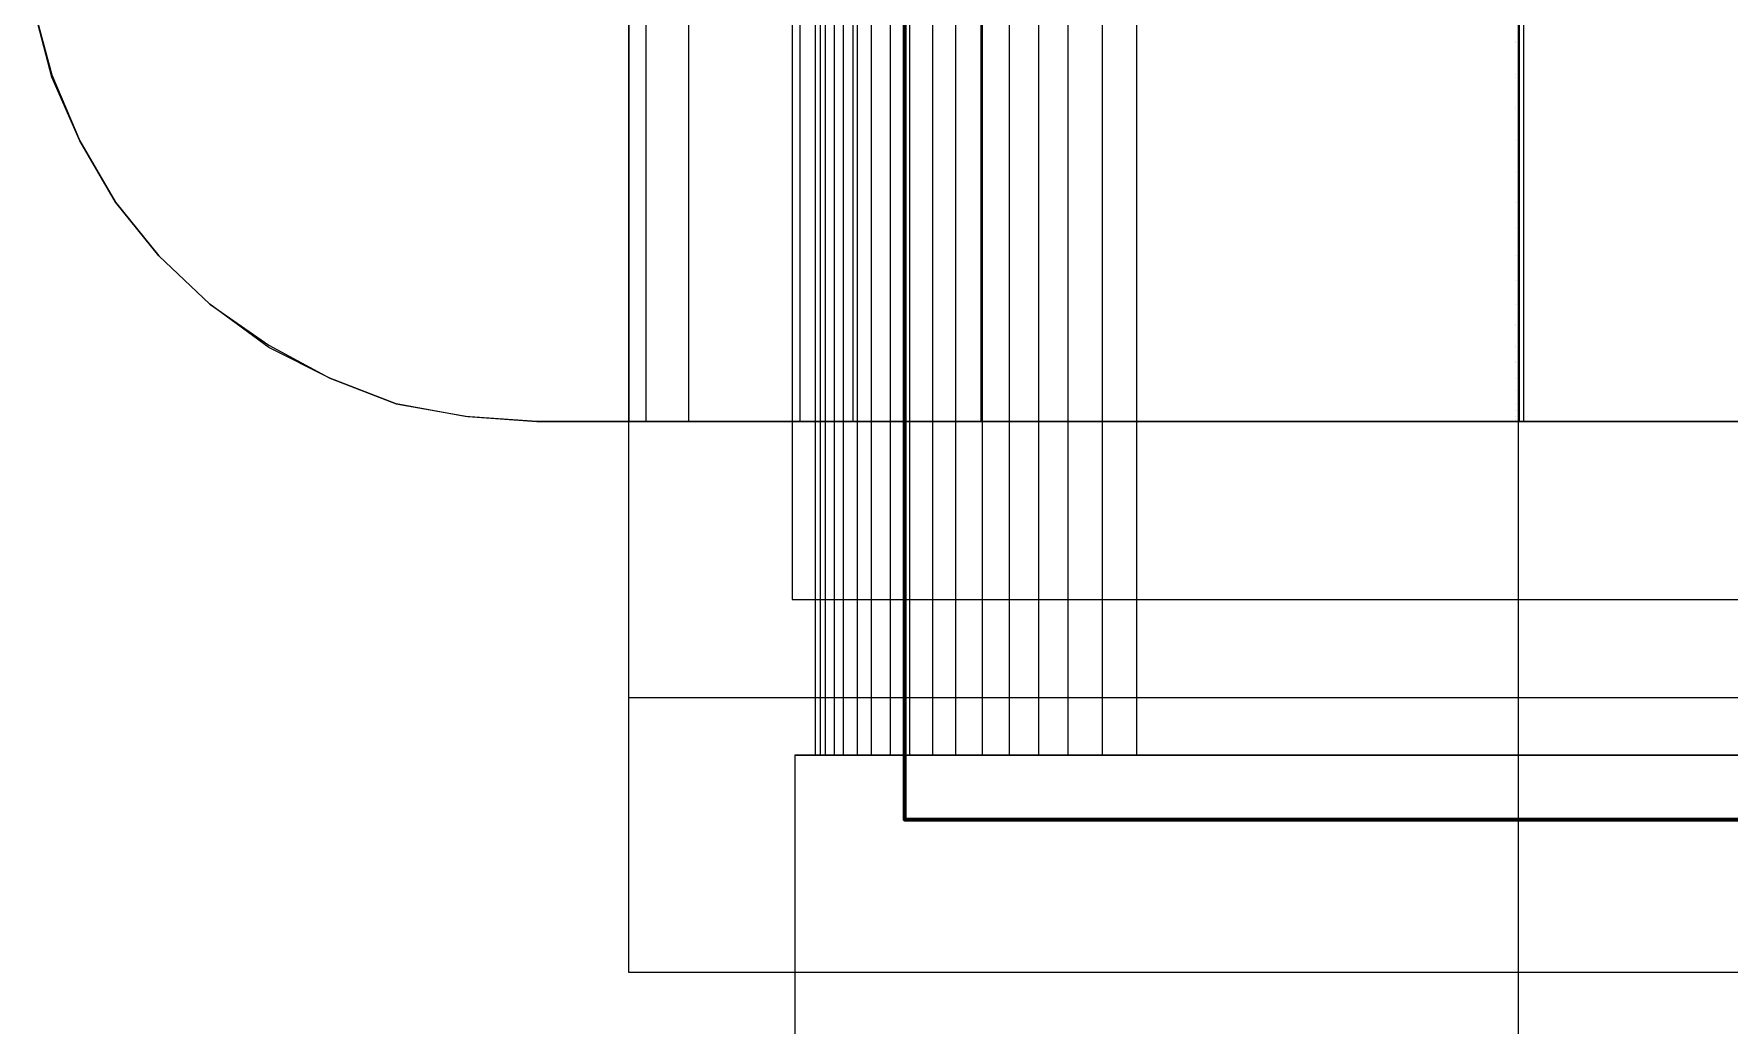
# Model space of a CAD drawing. Header units: millimetres. Extents: x -12.4 to 12.4, y -25.7 to 17.9.
# Drawn here: x -12.29 to 1.77, y -9.19 to -0.96 of the extents above; entities that cross this region are included whole.
import ezdxf

# ---------------------------------------------------------------- set-up
doc = ezdxf.new("R2010")
doc.units = ezdxf.units.MM
doc.layers.add('Default', color=7, linetype='Continuous', true_color=0x000000)

msp = doc.modelspace()

# ---------------------------------------------------------------- linework, layer by layer
at = {"layer": 'Default'}
for points in [[(0.021, 8.498), (0.021, -8.752)], [(0.021, 8.498), (0.021, -8.752)], [(-5.807, -6.948), (-5.807, 8.352)], [(-5.807, -6.948), (-5.807, 8.352)], [(-5.807, -6.948), (-5.807, 8.352)], [(-5.765, -6.948), (-5.765, 8.352)], [(-5.765, -6.948), (-5.765, 8.352)], [(-5.722, -6.948), (-5.722, 8.352)], [(-5.722, -6.948), (-5.722, 8.352)], [(-5.648, -6.948), (-5.648, 8.352)], [(-5.648, -6.948), (-5.648, 8.352)], [(-5.574, -6.948), (-5.574, 8.352)], [(-5.574, -6.948), (-5.574, 8.352)], [(-5.458, -6.948), (-5.458, 8.352)], [(-5.458, -6.948), (-5.458, 8.352)], [(-5.341, -6.948), (-5.341, 8.352)], [(-5.341, -6.948), (-5.341, 8.352)], [(-5.183, -6.948), (-5.183, 8.352)], [(-5.183, -6.948), (-5.183, 8.352)], [(-5.024, -6.948), (-5.024, 8.352)], [(-5.024, -6.948), (-5.024, 8.352)], [(-4.833, -6.948), (-4.833, 8.352)], [(-4.833, -6.948), (-4.833, 8.352)], [(-4.643, -6.948), (-4.643, 8.352)], [(-4.643, -6.948), (-4.643, 8.352)], [(-4.421, -6.948), (-4.421, 8.352)], [(-4.421, -6.948), (-4.421, 8.352)], [(-4.198, -6.948), (-4.198, 8.352)], [(-4.198, -6.948), (-4.198, 8.352)], [(-3.955, -6.948), (-3.955, 8.352)], [(-3.955, -6.948), (-3.955, 8.352)], [(-3.711, -6.948), (-3.711, 8.352)], [(-3.711, -6.948), (-3.711, 8.352)], [(-3.426, -6.948), (-3.426, 8.352)], [(-3.426, -6.948), (-3.426, 8.352)], [(-3.14, -6.948), (-3.14, 8.352)], [(-3.14, -6.948), (-3.14, 8.352)], [(0.024, -6.948), (0.024, 8.352)], [(0.024, -6.948), (0.024, 8.352)], [(-7.355, -4.18), (-7.355, 6.601)], [(-7.355, 6.601), (-7.355, -4.18)], [(-7.209, -4.18), (-7.209, 6.601)], [(-6.855, -4.18), (-6.855, 6.601)], [(-5.937, 6.601), (-5.937, -4.18)], [(-5.937, 6.601), (-5.937, -4.18)], [(-5.497, 6.601), (-5.497, -4.18)], [(-4.436, 6.601), (-4.436, -4.18)], [(0.032, -4.18), (0.032, 6.601)], [(0.064, 6.601), (0.064, -4.18)], [(-7.355, 4.307), (-7.355, -4.18)], [(-5.937, 4.307), (-5.937, -4.18)], [(-12.287, -0.751), (-12.139, -1.302)], [(-12.287, -0.751), (-12.139, -1.302)], [(-12.287, -0.751), (-12.139, -1.302)], [(7.419, -4.18), (-7.355, -4.18), (-8.117, -4.18), (-8.71, -4.138), (-9.282, -4.032), (-9.832, -3.821), (-10.34, -3.567), (-10.827, -3.207), (-11.25, -2.805), (-11.61, -2.36), (-11.906, -1.852), (-12.139, -1.323), (-12.287, -0.751)], [(-12.139, -1.323), (-12.287, -0.751)], [(-12.139, -1.323), (-12.287, -0.751)], [(-12.139, -1.323), (-12.287, -0.751)], [(-12.139, -1.302), (-11.906, -1.852)], [(-12.139, -1.302), (-11.906, -1.852)], [(-12.139, -1.302), (-11.906, -1.852)], [(-11.906, -1.852), (-12.139, -1.323)], [(-11.906, -1.852), (-12.139, -1.323)], [(-11.906, -1.852), (-12.139, -1.323)], [(-11.906, -1.852), (-11.61, -2.36)], [(-11.906, -1.852), (-11.61, -2.36)], [(-11.906, -1.852), (-11.61, -2.36)], [(-11.61, -2.36), (-11.906, -1.852)], [(-11.61, -2.36), (-11.906, -1.852)], [(-11.61, -2.36), (-11.906, -1.852)], [(-11.61, -2.36), (-11.25, -2.805)], [(-11.61, -2.36), (-11.25, -2.805)], [(-11.61, -2.36), (-11.25, -2.805)], [(-11.25, -2.805), (-11.61, -2.36)], [(-11.25, -2.805), (-11.61, -2.36)], [(-11.25, -2.805), (-11.61, -2.36)], [(-11.25, -2.805), (-10.827, -3.207)], [(-11.25, -2.805), (-10.827, -3.207)], [(-11.25, -2.805), (-10.827, -3.207)], [(-10.827, -3.207), (-11.25, -2.805)], [(-10.827, -3.207), (-11.25, -2.805)], [(-10.827, -3.207), (-11.25, -2.805)], [(-10.827, -3.207), (-10.34, -3.545)], [(-10.827, -3.207), (-10.34, -3.545)], [(-10.827, -3.207), (-10.34, -3.545)], [(-10.34, -3.567), (-10.827, -3.207)], [(-10.34, -3.567), (-10.827, -3.207)], [(-10.34, -3.567), (-10.827, -3.207)], [(-10.34, -3.545), (-9.832, -3.821)], [(-10.34, -3.545), (-9.832, -3.821)], [(-10.34, -3.545), (-9.832, -3.821)], [(-9.832, -3.821), (-10.34, -3.567)], [(-9.832, -3.821), (-10.34, -3.567)], [(-9.832, -3.821), (-10.34, -3.567)], [(-9.832, -3.821), (-9.282, -4.032)], [(-9.832, -3.821), (-9.282, -4.032)], [(-9.832, -3.821), (-9.282, -4.032)], [(-9.282, -4.032), (-9.832, -3.821)], [(-9.282, -4.032), (-9.832, -3.821)], [(-9.282, -4.032), (-9.832, -3.821)], [(-9.282, -4.032), (-8.689, -4.138)], [(-9.282, -4.032), (-8.689, -4.138)], [(-9.282, -4.032), (-8.689, -4.138)], [(-8.71, -4.138), (-9.282, -4.032)], [(-8.71, -4.138), (-9.282, -4.032)], [(-8.71, -4.138), (-9.282, -4.032)], [(-8.117, -4.18), (-8.71, -4.138)], [(-8.117, -4.18), (-8.71, -4.138)], [(-8.117, -4.18), (-8.71, -4.138)], [(-8.689, -4.138), (-8.117, -4.18)], [(-8.689, -4.138), (-8.117, -4.18)], [(-8.689, -4.138), (-8.117, -4.18)], [(-8.117, -4.18), (-7.355, -4.18)], [(-8.117, -4.18), (-7.355, -4.18)], [(-8.117, -4.18), (-7.355, -4.18), (-5.937, -4.18)], [(-7.355, -4.18), (-8.117, -4.18)], [(-7.355, -4.18), (-8.117, -4.18)], [(-7.355, -4.18), (-8.117, -4.18)], [(-7.355, -4.18), (-5.937, -4.18)], [(-7.355, -4.18), (-5.937, -4.18)], [(-7.355, -4.18), (-5.937, -4.18)], [(-7.355, -8.752), (-7.355, -4.18)], [(-7.355, -8.752), (-7.355, -4.18)], [(-7.355, -8.752), (-7.355, -4.18)], [(-6.855, -4.18), (6.919, -4.18)], [(-4.436, -4.18), (4.564, -4.18)], [(-5.978, -6.948), (-5.978, -15.948)], [(-5.978, -6.948), (-5.978, -15.948)], [(-5.978, -6.948), (6.022, -6.948)], [(6.022, -6.948), (-5.978, -6.948)], [(-5.978, -6.948), (-5.978, -15.948)], [(-5.978, -6.948), (6.022, -6.948)], [(5.856, -6.948), (-5.807, -6.948)], [(-3.14, -6.948), (3.189, -6.948)], [(3.189, -6.948), (-3.14, -6.948)], [(0.022, -6.948), (0.022, -15.948)], [(0.022, -6.948), (0.022, -15.948)], [(7.419, -8.752), (-7.355, -8.752)], [(7.419, -8.752), (-7.355, -8.752)], [(7.419, -8.752), (-7.355, -8.752)]]:
    msp.add_lwpolyline(points, dxfattribs=at)
at = {"layer": 'Default', "color": 178, "lineweight": 211, "true_color": 0x000000}
msp.add_lwpolyline([(5.069, 7.482), (-5.069, 7.482), (-5.069, -7.482), (5.069, -7.482)], close=True, dxfattribs=at)
at = {"layer": 'Default'}
for points in [[(-6, -5.658), (6, -5.658), (6, 5), (-6, 5)], [(7.419, -4.18), (7.419, -6.474), (-7.355, -6.474), (-7.355, -4.18), (-7.355, 4.307), (7.419, 4.307)]]:
    msp.add_lwpolyline(points, close=True, dxfattribs=at)
at = {"layer": 'Default', "extrusion": (1, 0, 0)}
for points in [[(-1.027, 0), (-1.027, 3)], [(-1.037, 0), (-1.037, -1.6)], [(-1.302, 0), (-1.302, 3)], [(-1.323, 0), (-1.323, -1.6)], [(-1.577, 0), (-1.577, 3)], [(-1.587, 0), (-1.587, -1.6)], [(-1.852, 0), (-1.852, 3)], [(-1.852, 0), (-1.852, -1.6)], [(-2.106, 0), (-2.106, 3)], [(-2.106, 0), (-2.106, -1.6)], [(-2.36, 0), (-2.36, 3)], [(-2.36, 0), (-2.36, -1.6)], [(-2.582, 0), (-2.582, 3)], [(-2.582, 0), (-2.582, -1.6)], [(-2.805, 0), (-2.805, 3)], [(-2.805, 0), (-2.805, -1.6)], [(-3.006, 0), (-3.006, 3)], [(-3.006, 0), (-3.006, -1.6)], [(-3.207, 0), (-3.207, 3)], [(-3.207, 0), (-3.207, -1.6)], [(-3.376, 0), (-3.376, 3)], [(-3.387, 0), (-3.387, -1.6)], [(-3.545, 0), (-3.545, 3)], [(-3.567, 0), (-3.567, -1.6)], [(-3.683, 0), (-3.683, 3)], [(-3.694, 0), (-3.694, -1.6)], [(-3.821, 0), (-3.821, 3)], [(-3.821, 0), (-3.821, -1.6)], [(-3.926, 0), (-3.926, 3)], [(-3.926, 0), (-3.926, -1.6)], [(-4.032, 0), (-4.032, 3)], [(-4.032, 0), (-4.032, -1.6)], [(-4.085, 0), (-4.085, -1.6)], [(-4.085, 0), (-4.085, 3)], [(-4.138, 0), (-4.138, -1.6)], [(-4.138, 0), (-4.138, 3)], [(-4.159, 0), (-4.159, -1.6)], [(-4.159, 0), (-4.159, 3)], [(-4.18, 0), (-4.18, 3)], [(-4.18, 0), (-4.18, -1.6)], [(-4.18, 0), (-4.18, -1.6)], [(-4.18, 3), (-4.18, 11.5)], [(-4.18, 0), (-4.18, 3)], [(-4.18, 0), (-4.18, -1.6)], [(-4.18, 0), (-4.18, 3)], [(-4.18, 3), (-4.18, 8.6)], [(-4.18, 10.1), (-4.18, 12)], [(-6.466, 0), (-6.466, -1.6)], [(-6.948, 10.087), (-6.948, 0.087)], [(-6.948, 4.744), (-6.948, 5.442)], [(-6.948, 0.087), (-6.948, 10.087)], [(-6.948, 0.002), (-6.948, 10.162)], [(-8.752, 0), (-8.752, -1.6)], [(-8.752, 0), (-8.752, -1.6)]]:
    msp.add_lwpolyline(points, dxfattribs=at)
at = {"layer": 'Default', "extrusion": (-9.86356e-14, 1, 9.86356e-14)}
msp.add_lwpolyline([(6.855, 12), (6.867, 12), (6.878, 12), (6.889, 11.999), (6.9, 11.998), (6.912, 11.997), (6.923, 11.995), (6.935, 11.994), (6.946, 11.992), (6.958, 11.989), (6.97, 11.987), (6.981, 11.984), (6.993, 11.981), (7.005, 11.977), (7.016, 11.973), (7.028, 11.969), (7.039, 11.965), (7.051, 11.96), (7.062, 11.955), (7.074, 11.95), (7.085, 11.944), (7.096, 11.938), (7.107, 11.932), (7.118, 11.925), (7.129, 11.918), (7.14, 11.911), (7.15, 11.904), (7.16, 11.896), (7.171, 11.888), (7.18, 11.88), (7.19, 11.871), (7.2, 11.863), (7.209, 11.854), (7.218, 11.844), (7.227, 11.835), (7.235, 11.825), (7.244, 11.815), (7.252, 11.805), (7.259, 11.795), (7.267, 11.784), (7.274, 11.774), (7.281, 11.763), (7.287, 11.752), (7.294, 11.741), (7.3, 11.73), (7.305, 11.718), (7.311, 11.707), (7.316, 11.696), (7.32, 11.684), (7.325, 11.672), (7.329, 11.661), (7.333, 11.649), (7.336, 11.638), (7.339, 11.626), (7.342, 11.614), (7.345, 11.603), (7.347, 11.591), (7.349, 11.579), (7.351, 11.568), (7.352, 11.556), (7.353, 11.545), (7.354, 11.534), (7.355, 11.522), (7.355, 11.511), (7.355, 11.5)], dxfattribs=at)
at = {"layer": 'Default', "extrusion": (-2.0013e-14, 1, 2.0013e-14)}
msp.add_lwpolyline([(5.937, 8.6), (5.936, 8.633), (5.935, 8.667), (5.933, 8.701), (5.93, 8.735), (5.927, 8.769), (5.923, 8.804), (5.917, 8.838), (5.911, 8.873), (5.905, 8.908), (5.897, 8.943), (5.888, 8.978), (5.879, 9.013), (5.868, 9.048), (5.857, 9.083), (5.844, 9.117), (5.831, 9.152), (5.817, 9.187), (5.802, 9.221), (5.786, 9.255), (5.769, 9.289), (5.751, 9.322), (5.732, 9.356), (5.713, 9.388), (5.692, 9.421), (5.671, 9.453), (5.648, 9.484), (5.625, 9.515), (5.601, 9.545), (5.576, 9.575), (5.551, 9.604), (5.524, 9.633), (5.497, 9.661), (5.469, 9.688), (5.441, 9.714), (5.412, 9.74), (5.382, 9.765), (5.352, 9.789), (5.321, 9.812), (5.289, 9.834), (5.257, 9.855), (5.225, 9.876), (5.192, 9.896), (5.159, 9.915), (5.125, 9.932), (5.092, 9.949), (5.058, 9.965), (5.023, 9.981), (4.989, 9.995), (4.954, 10.008), (4.919, 10.02), (4.884, 10.032), (4.849, 10.042), (4.814, 10.052), (4.779, 10.06), (4.744, 10.068), (4.709, 10.075), (4.675, 10.081), (4.64, 10.086), (4.606, 10.09), (4.571, 10.094), (4.537, 10.097), (4.503, 10.099), (4.47, 10.1), (4.437, 10.1)], dxfattribs=at)
at = {"layer": 'Default', "extrusion": (0, 1, 0)}
for points in [[(5.978, 10.087), (5.978, 0.087), (-6.022, 0.087), (-6.022, 10.087)], [(-1.522, 5.087), (-1.521, 5.139), (-1.519, 5.191), (-1.514, 5.243), (-1.508, 5.295), (-1.5, 5.346), (-1.49, 5.397), (-1.478, 5.448), (-1.465, 5.498), (-1.45, 5.548), (-1.433, 5.597), (-1.414, 5.646), (-1.394, 5.694), (-1.372, 5.741), (-1.348, 5.788), (-1.323, 5.833), (-1.297, 5.878), (-1.268, 5.922), (-1.239, 5.965), (-1.208, 6.006), (-1.175, 6.047), (-1.141, 6.086), (-1.106, 6.124), (-1.069, 6.161), (-1.031, 6.197), (-0.992, 6.231), (-0.952, 6.264), (-0.91, 6.296), (-0.868, 6.326), (-0.824, 6.355), (-0.78, 6.382), (-0.734, 6.407), (-0.688, 6.431), (-0.641, 6.453), (-0.593, 6.474), (-0.545, 6.493), (-0.496, 6.51), (-0.446, 6.526), (-0.396, 6.54), (-0.345, 6.552), (-0.294, 6.562), (-0.243, 6.571), (-0.191, 6.578), (-0.139, 6.583), (-0.087, 6.586), (-0.035, 6.587), (0.017, 6.587), (0.069, 6.584), (0.121, 6.58), (0.173, 6.574), (0.224, 6.567), (0.275, 6.557), (0.326, 6.546), (0.377, 6.533), (0.427, 6.518), (0.476, 6.502), (0.525, 6.484), (0.573, 6.464), (0.62, 6.443), (0.667, 6.419), (0.713, 6.395), (0.758, 6.368), (0.802, 6.341), (0.845, 6.311), (0.887, 6.28), (0.928, 6.248), (0.967, 6.214), (1.006, 6.179), (1.043, 6.143), (1.079, 6.106), (1.114, 6.067), (1.147, 6.027), (1.179, 5.986), (1.21, 5.943), (1.238, 5.9), (1.266, 5.856), (1.292, 5.811), (1.316, 5.765), (1.339, 5.718), (1.36, 5.67), (1.379, 5.622), (1.397, 5.573), (1.413, 5.523), (1.427, 5.473), (1.44, 5.423), (1.451, 5.372), (1.46, 5.32), (1.467, 5.269), (1.472, 5.217), (1.476, 5.165), (1.478, 5.113), (1.478, 5.061), (1.476, 5.009), (1.472, 4.957), (1.467, 4.905), (1.46, 4.854), (1.451, 4.802), (1.44, 4.751), (1.427, 4.701), (1.413, 4.651), (1.397, 4.601), (1.379, 4.552), (1.36, 4.504), (1.339, 4.456), (1.316, 4.41), (1.292, 4.364), (1.266, 4.318), (1.238, 4.274), (1.21, 4.231), (1.179, 4.189), (1.147, 4.147), (1.114, 4.107), (1.079, 4.069), (1.043, 4.031), (1.006, 3.995), (0.967, 3.96), (0.928, 3.926), (0.887, 3.894), (0.845, 3.863), (0.802, 3.834), (0.758, 3.806), (0.713, 3.779), (0.667, 3.755), (0.62, 3.732), (0.573, 3.71), (0.525, 3.69), (0.476, 3.672), (0.427, 3.656), (0.377, 3.641), (0.326, 3.628), (0.275, 3.617), (0.224, 3.607), (0.173, 3.6), (0.121, 3.594), (0.069, 3.59), (0.017, 3.588), (-0.035, 3.587), (-0.087, 3.588), (-0.139, 3.592), (-0.191, 3.597), (-0.243, 3.603), (-0.294, 3.612), (-0.345, 3.622), (-0.396, 3.634), (-0.446, 3.648), (-0.496, 3.664), (-0.545, 3.681), (-0.593, 3.7), (-0.641, 3.721), (-0.688, 3.743), (-0.734, 3.767), (-0.78, 3.792), (-0.824, 3.819), (-0.868, 3.848), (-0.91, 3.878), (-0.952, 3.91), (-0.992, 3.943), (-1.031, 3.977), (-1.069, 4.013), (-1.106, 4.05), (-1.141, 4.088), (-1.175, 4.127), (-1.208, 4.168), (-1.239, 4.21), (-1.268, 4.252), (-1.297, 4.296), (-1.323, 4.341), (-1.348, 4.386), (-1.372, 4.433), (-1.394, 4.48), (-1.414, 4.528), (-1.433, 4.577), (-1.45, 4.626), (-1.465, 4.676), (-1.478, 4.726), (-1.49, 4.777), (-1.5, 4.828), (-1.508, 4.879), (-1.514, 4.931), (-1.519, 4.983), (-1.521, 5.035)]]:
    msp.add_lwpolyline(points, close=True, dxfattribs=at)
for points in [[(5.722, 4.045), (5.807, 4.744)], [(5.807, 5.442), (5.722, 6.141)], [(5.574, 3.347), (5.722, 4.045)], [(5.722, 6.141), (5.574, 6.818)], [(5.341, 2.691), (5.574, 3.347)], [(5.574, 6.818), (5.341, 7.474)], [(5.024, 2.056), (5.341, 2.691)], [(5.341, 7.474), (5.024, 8.109)], [(4.643, 1.484), (5.024, 2.056)], [(5.024, 8.109), (4.643, 8.702)], [(4.198, 0.934), (4.643, 1.484)], [(4.643, 8.702), (4.198, 9.231)], [(3.711, 0.447), (4.198, 0.934)], [(4.198, 9.231), (3.711, 9.739)], [(3.14, 0.002), (3.711, 0.447)], [(3.711, 9.739), (3.14, 10.162)]]:
    msp.add_lwpolyline(points, dxfattribs=at)
at = {"layer": 'Default', "color": 178, "lineweight": 211, "true_color": 0x000000, "extrusion": (0, 1, 0)}
msp.add_lwpolyline([(3.14, 10.162), (3.711, 9.739), (4.198, 9.231), (4.643, 8.702), (5.024, 8.109), (5.341, 7.474), (5.574, 6.818), (5.722, 6.141), (5.807, 5.442), (5.807, 4.744), (5.722, 4.045), (5.574, 3.347), (5.341, 2.691), (5.024, 2.056), (4.643, 1.484), (4.198, 0.934), (3.711, 0.447), (3.14, 0.002), (-3.189, 0.002), (-3.739, 0.447), (-4.247, 0.934), (-4.692, 1.484), (-5.073, 2.056), (-5.369, 2.691), (-5.623, 3.347), (-5.771, 4.045), (-5.856, 4.744), (-5.856, 5.442), (-5.771, 6.141), (-5.623, 6.818), (-5.369, 7.474), (-5.073, 8.109), (-4.692, 8.702), (-4.247, 9.231), (-3.739, 9.739), (-3.189, 10.162)], close=True, dxfattribs=at)

doc.saveas('drawing.dxf')
